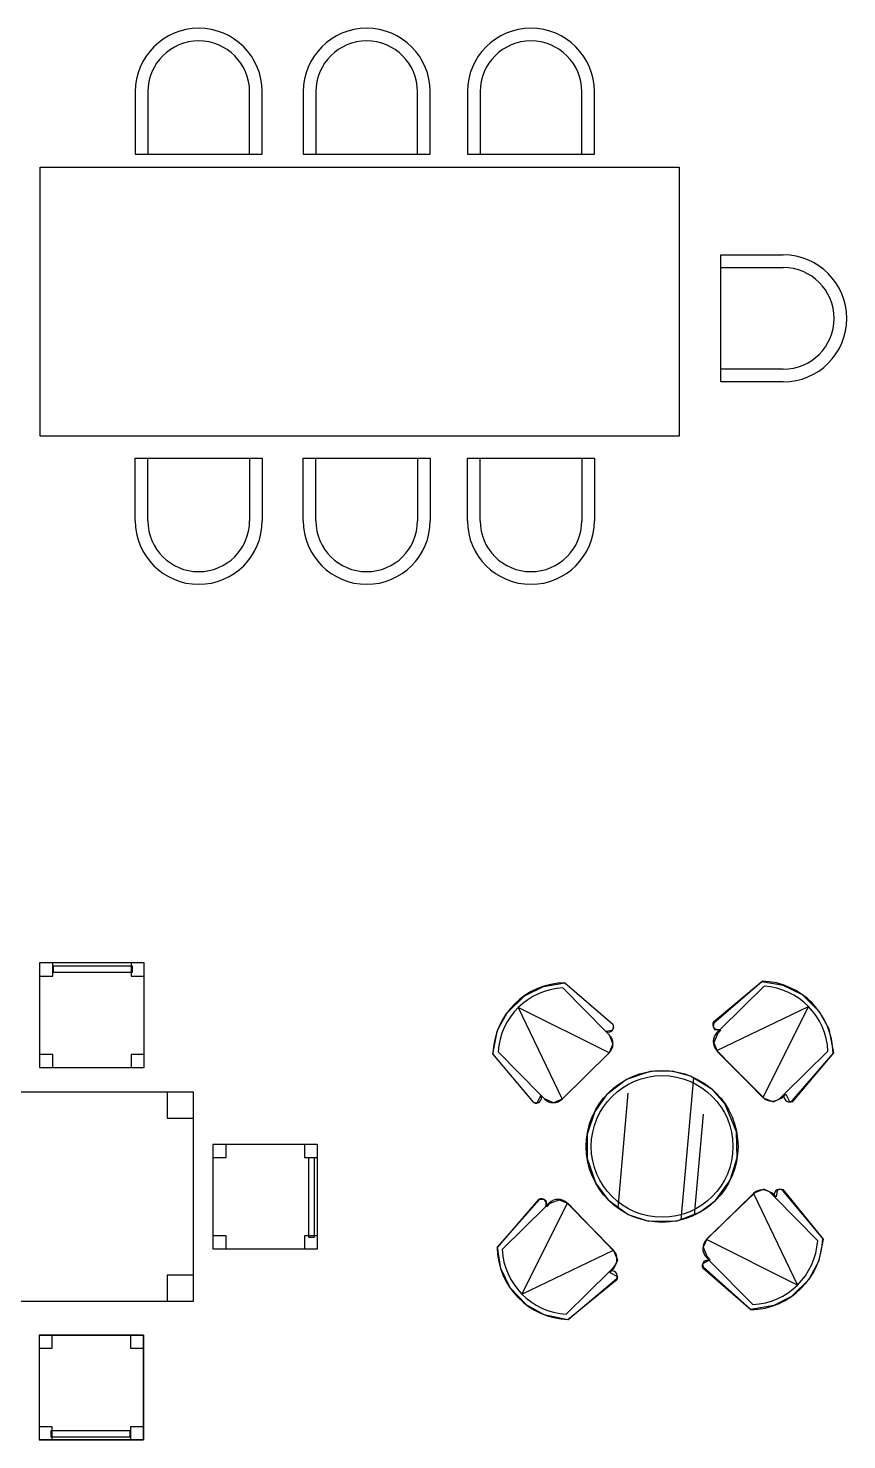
# Model space of a CAD drawing. Header units: inches. Extents: x 11.8 to 54.3, y 7.5 to 32.3.
# Drawn here: x 19.78 to 22.91, y 20.91 to 26.31 of the extents above; entities that cross this region are included whole.
import ezdxf

# ---------------------------------------------------------------- set-up
doc = ezdxf.new("R2010")
doc.units = ezdxf.units.IN
doc.header["$MEASUREMENT"] = 0
doc.layers.add('02', color=2, linetype='Continuous')
doc.layers.add('4', color=4, linetype='Continuous')

msp = doc.modelspace()

# ---------------------------------------------------------------- linework, layer by layer
at = {"layer": '02'}
for p, q in [((20.2402, 26.0636, 0.135), (20.2402, 25.8245, 0.135)), ((20.6293, 25.8245, 0.135), (20.6293, 26.0636, 0.135)), ((20.8827, 26.0636, 0.135), (20.8827, 25.8245, 0.135)), ((21.2718, 25.8245, 0.135), (21.2718, 26.0636, 0.135)), ((21.5112, 26.0636, 0.135), (21.5112, 25.8245, 0.135)), ((21.9003, 25.8245, 0.135), (21.9003, 26.0636, 0.135)), ((22.4321, 25.391, 0.135), (22.6712, 25.391, 0.135)), ((22.6712, 25.0019, 0.135), (22.4321, 25.0019, 0.135)), ((20.2402, 24.4223, 0.135), (20.2402, 24.6614, 0.135)), ((20.6293, 24.6614, 0.135), (20.6293, 24.4223, 0.135)), ((20.8827, 24.4223, 0.135), (20.8827, 24.6614, 0.135)), ((21.2718, 24.6614, 0.135), (21.2718, 24.4223, 0.135)), ((21.5112, 24.4223, 0.135), (21.5112, 24.6614, 0.135)), ((21.9003, 24.6614, 0.135), (21.9003, 24.4223, 0.135)), ((19.8259, 22.7308), (19.8259, 22.6808)), ((19.8759, 22.7308), (19.8259, 22.7308)), ((19.8259, 22.6808), (19.8759, 22.6808)), ((19.8759, 22.6808), (19.8759, 22.7308)), ((20.1807, 22.7191, 0.7), (19.8776, 22.7191, 0.7)), ((19.8776, 22.7191, 0.7), (19.8776, 22.696, 0.7)), ((19.8776, 22.696, 0.7), (20.1807, 22.696, 0.7)), ((20.2259, 22.7308), (20.1759, 22.7308)), ((20.1759, 22.7308), (20.1759, 22.6808)), ((20.1759, 22.6808), (20.2259, 22.6808)), ((20.1807, 22.696, 0.7), (20.1807, 22.7191, 0.7)), ((20.2259, 22.6808), (20.2259, 22.7308)), ((22.0051, 22.3868), (21.6573, 22.5606)), ((21.6573, 22.5606), (21.8258, 22.2102)), ((22.417, 22.3959), (22.7673, 22.5644)), ((22.7673, 22.5644), (22.5936, 22.2166)), ((19.8759, 22.3808), (19.8259, 22.3808)), ((19.8259, 22.3808), (19.8259, 22.3308)), ((19.8759, 22.3308), (19.8759, 22.3808)), ((20.1759, 22.3808), (20.1759, 22.3308)), ((20.2259, 22.3808), (20.1759, 22.3808)), ((20.2259, 22.3308), (20.2259, 22.3808)), ((19.8259, 22.3308), (19.8759, 22.3308)), ((20.1759, 22.3308), (20.2259, 22.3308)), ((22.2799, 21.7478), (22.3284, 22.2931)), ((20.3142, 22.2368), (20.3142, 22.1368)), ((20.4142, 22.2368), (20.3142, 22.2368)), ((20.4142, 22.1368), (20.4142, 22.2368)), ((20.4142, 21.4368, 0.7), (20.4142, 22.2368, 0.7)), ((22.039, 21.7926), (22.0782, 22.2326)), ((22.3319, 21.7666), (22.3663, 22.1529)), ((20.3142, 22.1368), (20.4142, 22.1368)), ((20.4889, 22.0368), (20.4889, 21.9868)), ((20.5389, 22.0368), (20.4889, 22.0368)), ((20.5389, 21.9868), (20.5389, 22.0368)), ((20.8389, 22.0368), (20.8389, 21.9868)), ((20.8889, 22.0368), (20.8389, 22.0368)), ((20.8889, 21.9868), (20.8889, 22.0368)), ((20.4889, 21.9868), (20.5389, 21.9868)), ((20.8389, 21.9868), (20.8889, 21.9868)), ((20.8541, 21.9851, 0.7), (20.8541, 21.682, 0.7)), ((20.8772, 21.9851, 0.7), (20.8541, 21.9851, 0.7)), ((20.8772, 21.682, 0.7), (20.8772, 21.9851, 0.7)), ((22.557, 21.8492), (22.7254, 21.4988)), ((21.8443, 21.8121), (21.6706, 21.4643)), ((20.5389, 21.6868), (20.4889, 21.6868)), ((20.4889, 21.6868), (20.4889, 21.6368)), ((20.5389, 21.6368), (20.5389, 21.6868)), ((20.8389, 21.6868), (20.8389, 21.6368)), ((20.8889, 21.6868), (20.8389, 21.6868)), ((20.8541, 21.682, 0.7), (20.8772, 21.682, 0.7)), ((20.8889, 21.6368), (20.8889, 21.6868)), ((22.7254, 21.4988), (22.3777, 21.6726)), ((20.4889, 21.6368), (20.5389, 21.6368)), ((20.8389, 21.6368), (20.8889, 21.6368)), ((21.6706, 21.4643), (22.021, 21.6328)), ((20.4142, 21.5368), (20.3142, 21.5368)), ((20.3142, 21.5368), (20.3142, 21.4368)), ((20.4142, 21.4368), (20.4142, 21.5368)), ((20.3142, 21.4368), (20.4142, 21.4368)), ((19.8735, 21.3069), (19.8235, 21.3069)), ((19.8235, 21.3069), (19.8235, 21.2569)), ((19.8735, 21.2569), (19.8735, 21.3069)), ((20.2235, 21.3069), (20.1735, 21.3069)), ((20.1735, 21.3069), (20.1735, 21.2569)), ((20.2235, 21.2569), (20.2235, 21.3069)), ((19.8235, 21.2569), (19.8735, 21.2569)), ((20.1735, 21.2569), (20.2235, 21.2569)), ((19.8735, 20.9569, 0.45), (19.8235, 20.9569, 0.45)), ((19.8235, 20.9569, 0.45), (19.8235, 20.9069, 0.45)), ((19.8735, 20.9069, 0.45), (19.8735, 20.9569, 0.45)), ((20.1735, 20.9569, 0.45), (20.1735, 20.9069, 0.45)), ((20.2235, 20.9569, 0.45), (20.1735, 20.9569, 0.45)), ((20.2235, 20.9069, 0.45), (20.2235, 20.9569, 0.45)), ((19.8235, 20.9069, 0.45), (19.8735, 20.9069, 0.45)), ((20.2235, 20.9069, 0.4), (19.8235, 20.9069, 0.4)), ((19.8688, 20.9416, 1.15), (19.8688, 20.9185, 1.15)), ((20.1719, 20.9416, 1.15), (19.8688, 20.9416, 1.15)), ((19.8688, 20.9185, 1.15), (20.1719, 20.9185, 1.15)), ((20.1719, 20.9185, 1.15), (20.1719, 20.9416, 1.15)), ((20.1735, 20.9069, 0.45), (20.2235, 20.9069, 0.45))]:
    msp.add_line(p, q, dxfattribs=at)
msp.add_circle((22.2076, 22.029), 0.271, dxfattribs=at)
for centre, start, end in [((20.4347, 26.0636, 0.135), 0, 180), ((21.0773, 26.0636, 0.135), 0, 180), ((21.7058, 26.0636, 0.135), 0, 180), ((22.6712, 25.1965, 0.135), 270, 90), ((20.4347, 24.4223, 0.135), 180, 0), ((21.0773, 24.4223, 0.135), 180, 0), ((21.7058, 24.4223, 0.135), 180, 0)]:
    msp.add_arc(centre, 0.1945, start, end, dxfattribs=at)
for points in [[(19.8759, 22.7308, 0.9), (19.8259, 22.7308, 0.9), (19.8259, 22.6808, 0.9), (19.8759, 22.6808, 0.9)], [(20.1807, 22.7191, 0.92), (19.8776, 22.7191, 0.92), (19.8776, 22.696, 0.92), (20.1807, 22.696, 0.92)], [(20.2259, 22.7308, 0.9), (20.1759, 22.7308, 0.9), (20.1759, 22.6808, 0.9), (20.2259, 22.6808, 0.9)], [(19.8759, 22.3808, 0.4), (19.8259, 22.3808, 0.4), (19.8259, 22.3308, 0.4), (19.8759, 22.3308, 0.4)], [(20.2259, 22.3808, 0.4), (20.1759, 22.3808, 0.4), (20.1759, 22.3308, 0.4), (20.2259, 22.3308, 0.4)], [(20.3142, 22.2368, 0.7), (20.3142, 22.1368, 0.7), (20.4142, 22.1368, 0.7), (20.4142, 22.2368, 0.7)], [(20.5389, 21.9868, 0.4), (20.5389, 22.0368, 0.4), (20.4889, 22.0368, 0.4), (20.4889, 21.9868, 0.4)], [(20.8889, 21.9868, 0.9), (20.8889, 22.0368, 0.9), (20.8389, 22.0368, 0.9), (20.8389, 21.9868, 0.9)], [(20.8772, 21.682, 0.92), (20.8772, 21.9851, 0.92), (20.8541, 21.9851, 0.92), (20.8541, 21.682, 0.92)], [(20.5389, 21.6368, 0.4), (20.5389, 21.6868, 0.4), (20.4889, 21.6868, 0.4), (20.4889, 21.6368, 0.4)], [(20.8889, 21.6368, 0.9), (20.8889, 21.6868, 0.9), (20.8389, 21.6868, 0.9), (20.8389, 21.6368, 0.9)], [(20.3142, 21.5368, 0.7), (20.3142, 21.4368, 0.7), (20.4142, 21.4368, 0.7), (20.4142, 21.5368, 0.7)], [(19.8235, 21.2569, 0.4), (19.8735, 21.2569, 0.4), (19.8735, 21.3069, 0.4), (19.8235, 21.3069, 0.4)], [(20.1735, 21.2569, 0.4), (20.2235, 21.2569, 0.4), (20.2235, 21.3069, 0.4), (20.1735, 21.3069, 0.4)], [(19.8235, 20.9069, 1.35), (19.8735, 20.9069, 1.35), (19.8735, 20.9569, 1.35), (19.8235, 20.9569, 1.35)], [(20.1735, 20.9069, 1.35), (20.2235, 20.9069, 1.35), (20.2235, 20.9569, 1.35), (20.1735, 20.9569, 1.35)], [(19.8688, 20.9185, 1.37), (20.1719, 20.9185, 1.37), (20.1719, 20.9416, 1.37), (19.8688, 20.9416, 1.37)]]:
    msp.add_3dface(points, dxfattribs=at)
at = {"layer": '4'}
for p, q in [((20.1917, 26.0636, 0.135), (20.1917, 25.8245, 0.135)), ((20.6777, 25.8245, 0.135), (20.6777, 26.0636, 0.135)), ((20.8343, 26.0636, 0.135), (20.8343, 25.8245, 0.135)), ((21.3203, 25.8245, 0.135), (21.3203, 26.0636, 0.135)), ((21.4628, 26.0636, 0.135), (21.4628, 25.8245, 0.135)), ((21.9488, 25.8245, 0.135), (21.9488, 26.0636, 0.135)), ((20.1917, 25.8245, 0.135), (20.6777, 25.8245, 0.135)), ((20.8343, 25.8245, 0.135), (21.3203, 25.8245, 0.135)), ((21.4628, 25.8245, 0.135), (21.9488, 25.8245, 0.135)), ((19.8283, 25.7748, 0.135), (22.2734, 25.7748, 0.135)), ((19.8283, 24.7466, 0.135), (19.8283, 25.7748, 0.135)), ((22.2734, 25.7748, 0.135), (22.2734, 24.7466, 0.135)), ((22.4321, 25.4395, 0.135), (22.6712, 25.4395, 0.135)), ((22.4321, 24.9535, 0.135), (22.4321, 25.4395, 0.135)), ((22.6712, 24.9535, 0.135), (22.4321, 24.9535, 0.135)), ((22.2734, 24.7466, 0.135), (19.8283, 24.7466, 0.135)), ((20.1917, 24.4223, 0.135), (20.1917, 24.6614, 0.135)), ((20.1917, 24.6614, 0.135), (20.6777, 24.6614, 0.135)), ((20.6777, 24.6614, 0.135), (20.6777, 24.4223, 0.135)), ((20.8343, 24.6614, 0.135), (21.3203, 24.6614, 0.135)), ((20.8343, 24.4223, 0.135), (20.8343, 24.6614, 0.135)), ((21.3203, 24.6614, 0.135), (21.3203, 24.4223, 0.135)), ((21.4628, 24.4223, 0.135), (21.4628, 24.6614, 0.135)), ((21.4628, 24.6614, 0.135), (21.9488, 24.6614, 0.135)), ((21.9488, 24.6614, 0.135), (21.9488, 24.4223, 0.135)), ((19.8259, 22.7308, 0.4), (19.8259, 22.3308, 0.4)), ((20.2259, 22.3308, 0.4), (20.2259, 22.7308, 0.4)), ((21.6805, 22.6048), (21.7538, 22.6413)), ((21.7538, 22.6413), (21.836, 22.6551)), ((21.8282, 22.6354), (21.992, 22.4691)), ((21.836, 22.6551), (22.0196, 22.4962)), ((22.4041, 22.5055), (22.5901, 22.6615)), ((22.5888, 22.6591), (22.405, 22.5005)), ((22.5977, 22.6418), (22.4313, 22.4779)), ((22.671, 22.6452), (22.5888, 22.6591)), ((22.7443, 22.6087), (22.671, 22.6452)), ((21.6145, 22.5405), (21.6805, 22.6048)), ((22.8102, 22.5443), (22.7443, 22.6087)), ((21.5782, 22.4737), (21.6145, 22.5405)), ((22.8464, 22.4773), (22.8102, 22.5443)), ((21.5602, 22.3833), (21.5782, 22.4737)), ((22.016, 22.4723), (21.992, 22.4691)), ((22.0056, 22.4553), (21.992, 22.4691)), ((22.0217, 22.4828), (22.016, 22.4723)), ((22.0196, 22.4962), (22.0217, 22.4828)), ((22.405, 22.5005), (22.4029, 22.4871)), ((22.4029, 22.4871), (22.4085, 22.4765)), ((22.4085, 22.4765), (22.4325, 22.4733)), ((22.4175, 22.4643), (22.4313, 22.4779)), ((22.4325, 22.4733), (22.4189, 22.4595)), ((22.8643, 22.387), (22.8464, 22.4773)), ((22.0195, 22.4209), (22.0051, 22.3868)), ((22.0056, 22.4553), (22.0195, 22.4209)), ((22.4189, 22.4595), (22.405, 22.4252)), ((22.405, 22.4252), (22.4194, 22.391)), ((21.7162, 22.1973), (21.5602, 22.3833)), ((21.7438, 22.2245), (21.5799, 22.3909)), ((21.8258, 22.2102), (22.0051, 22.3868)), ((22.5936, 22.2166), (22.417, 22.3959)), ((22.4194, 22.391), (22.5984, 22.2142)), ((22.6758, 22.2296), (22.8422, 22.3935)), ((22.8618, 22.3857), (22.703, 22.2021)), ((22.708, 22.2012), (22.8643, 22.387)), ((22.1617, 22.3158), (22.0713, 22.2854)), ((22.2457, 22.3169), (22.1617, 22.3158)), ((22.3162, 22.2984), (22.2457, 22.3169)), ((22.0713, 22.2854), (21.9951, 22.2269)), ((22.4013, 22.2455), (22.3162, 22.2984)), ((20.4142, 22.2368, 0.7), (18.9857, 22.2368, 0.7)), ((21.728, 22.1949), (21.7162, 22.1973)), ((21.7438, 22.2245), (21.728, 22.1949)), ((21.7438, 22.2245), (21.7574, 22.2107)), ((21.7915, 22.1963), (21.7574, 22.2107)), ((21.8258, 22.2102), (21.7915, 22.1963)), ((21.9951, 22.2269), (21.9501, 22.1632)), ((22.4476, 22.1926), (22.4013, 22.2455)), ((22.5984, 22.2142), (22.6327, 22.2002)), ((22.6327, 22.2002), (22.6669, 22.2146)), ((22.6758, 22.2296), (22.6621, 22.2161)), ((22.6669, 22.2146), (22.6805, 22.2284)), ((22.6805, 22.2284), (22.6962, 22.1988)), ((22.6962, 22.1988), (22.708, 22.2012)), ((21.9501, 22.1632), (21.9211, 22.0762)), ((22.4925, 22.0853), (22.4476, 22.1926)), ((22.4947, 21.9853), (22.4925, 22.0853)), ((20.8889, 22.0368, 0.4), (20.4889, 22.0368, 0.4)), ((21.9211, 22.0762), (21.921, 21.9823)), ((21.921, 21.9823), (21.9541, 21.8874)), ((22.4678, 21.9), (22.4947, 21.9853)), ((21.9541, 21.8874), (22.0008, 21.8252)), ((22.4114, 21.8221), (22.4678, 21.9)), ((21.7349, 21.8266), (21.5761, 21.643)), ((21.5781, 21.644), (21.739, 21.8258)), ((21.739, 21.8258), (21.7525, 21.8277)), ((21.7525, 21.8277), (21.7629, 21.822)), ((21.7629, 21.822), (21.7659, 21.798)), ((21.7798, 21.8114), (21.8143, 21.8249)), ((21.8143, 21.8249), (21.8483, 21.8101)), ((22.0008, 21.8252), (22.0783, 21.769)), ((22.352, 21.777), (22.4114, 21.8221)), ((22.3777, 21.6726), (22.557, 21.8492)), ((22.5618, 21.8515), (22.3801, 21.6773)), ((22.5963, 21.8649), (22.5618, 21.8515)), ((22.6302, 21.85), (22.5963, 21.8649)), ((22.6254, 21.8487), (22.639, 21.8349)), ((22.6436, 21.836), (22.6302, 21.85)), ((22.8029, 21.6685), (22.639, 21.8349)), ((22.6475, 21.8599), (22.6436, 21.836)), ((22.6582, 21.8653), (22.6475, 21.8599)), ((22.6715, 21.8628), (22.6582, 21.8653)), ((22.6666, 21.8621), (22.8226, 21.6761)), ((22.825, 21.6747), (22.6715, 21.8628)), ((21.5957, 21.6351), (21.7621, 21.799)), ((21.7759, 21.8126), (21.7621, 21.799)), ((21.7659, 21.798), (21.7798, 21.8114)), ((22.021, 21.6328), (21.8443, 21.8121)), ((21.8483, 21.8101), (22.0228, 21.6288)), ((22.0783, 21.769), (22.1551, 21.7434)), ((22.2656, 21.7445), (22.352, 21.777)), ((22.1551, 21.7434), (22.2656, 21.7445)), ((22.3801, 21.6773), (22.3652, 21.6434)), ((22.8089, 21.5929), (22.825, 21.6747)), ((20.4889, 21.6368, 0.4), (20.8889, 21.6368, 0.4)), ((21.591, 21.5616), (21.5781, 21.644)), ((22.0228, 21.6288), (22.0364, 21.5943)), ((22.3652, 21.6434), (22.3786, 21.6089)), ((22.3907, 21.5903), (22.3771, 21.6041)), ((22.3786, 21.6089), (22.392, 21.5949)), ((21.6266, 21.4879), (21.591, 21.5616)), ((22.0066, 21.5508), (21.8403, 21.3869)), ((22.0066, 21.5508), (22.0204, 21.5643)), ((22.0215, 21.5604), (22.0076, 21.5469)), ((22.0076, 21.5469), (22.0371, 21.5309)), ((22.0364, 21.5943), (22.0215, 21.5604)), ((22.392, 21.5949), (22.3619, 21.58)), ((22.3619, 21.58), (22.3641, 21.5681)), ((22.5468, 21.4044), (22.3631, 21.5632)), ((22.3641, 21.5681), (22.5455, 21.4068)), ((22.3907, 21.5903), (22.5546, 21.424)), ((22.7704, 21.5207), (22.8089, 21.5929)), ((22.0345, 21.5191), (21.8467, 21.3651)), ((21.8478, 21.3671), (22.0338, 21.5232)), ((22.0371, 21.5309), (22.0345, 21.5191)), ((22.7042, 21.4566), (22.7704, 21.5207)), ((21.6901, 21.4212), (21.6266, 21.4879)), ((22.6363, 21.4222), (22.7042, 21.4566)), ((18.9857, 21.4368, 0.7), (20.4142, 21.4368, 0.7)), ((21.7566, 21.3842), (21.6901, 21.4212)), ((21.8467, 21.3651), (21.7566, 21.3842)), ((22.5455, 21.4068), (22.6363, 21.4222)), ((19.8235, 21.3069, 0.4), (20.2235, 21.3069, 0.4)), ((19.8235, 21.3069, 0.4), (19.8235, 20.9069, 0.4)), ((20.2235, 21.3069, 0.4), (20.2235, 20.9069, 0.4))]:
    msp.add_line(p, q, dxfattribs=at)
msp.add_circle((22.2076, 22.029), 0.2904, dxfattribs=at)
for centre, radius, start, end in [((20.4347, 26.0636, 0.135), 0.243, 0, 180), ((21.0773, 26.0636, 0.135), 0.243, 0, 180), ((21.7058, 26.0636, 0.135), 0.243, 0, 180), ((22.6712, 25.1965, 0.135), 0.243, 270, 90), ((20.4347, 24.4223, 0.135), 0.243, 180, 0), ((21.0773, 24.4223, 0.135), 0.243, 180, 0), ((21.7058, 24.4223, 0.135), 0.243, 180, 0), ((21.8407, 22.3744), 0.2807, 90.966, 178.1716), ((21.8407, 22.3744), 0.2614, 92.7585, 176.3791), ((22.5812, 22.3809), 0.2807, 0.966, 88.1716), ((22.5812, 22.3809), 0.2614, 2.7585, 86.3791), ((22.0019, 22.4867), 0.0202, 240.829, 28.3086), ((22.4217, 22.4957), 0.0202, 150.829, 298.3086), ((22.4515, 22.4298), 0.0484, 134.5688, 224.5688), ((21.9711, 22.4213), 0.0484, 314.5688, 44.5688), ((21.726, 22.2149), 0.0202, 240.829, 28.3086), ((21.7918, 22.2447), 0.0484, 224.5688, 314.5688), ((22.6281, 22.2505), 0.0484, 224.5688, 314.5688), ((22.6935, 22.2198), 0.0202, 150.829, 298.3086), ((21.7445, 21.8088), 0.0202, 330.829, 118.3086), ((21.8099, 21.7781), 0.0484, 44.5688, 134.5688), ((22.5909, 21.8147), 0.0484, 44.5688, 134.5688), ((22.6567, 21.8445), 0.0202, 60.829, 208.3086), ((22.4116, 21.6381), 0.0484, 134.5688, 224.5688), ((22.542, 21.685), 0.2807, 270.966, 358.1716), ((22.542, 21.685), 0.2614, 272.7585, 356.3791), ((21.8568, 21.6477), 0.2807, 180.966, 268.1716), ((21.8568, 21.6477), 0.2614, 182.7585, 266.3791), ((21.9865, 21.5988), 0.0484, 314.5688, 44.5688), ((22.0162, 21.533), 0.0202, 330.829, 118.3086), ((22.3809, 21.5727), 0.0202, 60.829, 208.3086)]:
    msp.add_arc(centre, radius, start, end, dxfattribs=at)
for points in [[(20.2259, 22.7308, 0.45), (19.8259, 22.7308, 0.45), (19.8259, 22.3308, 0.45), (20.2259, 22.3308, 0.45)], [(18.9857, 22.2368, 0.75), (18.9857, 21.4368, 0.75), (20.4142, 21.4368, 0.75), (20.4142, 22.2368, 0.75)], [(20.8889, 21.6368, 0.45), (20.8889, 22.0368, 0.45), (20.4889, 22.0368, 0.45), (20.4889, 21.6368, 0.45)], [(19.8235, 20.9069, 0.45), (20.2235, 20.9069, 0.45), (20.2235, 21.3069, 0.45), (19.8235, 21.3069, 0.45)]]:
    msp.add_3dface(points, dxfattribs=at)

doc.saveas('drawing.dxf')
